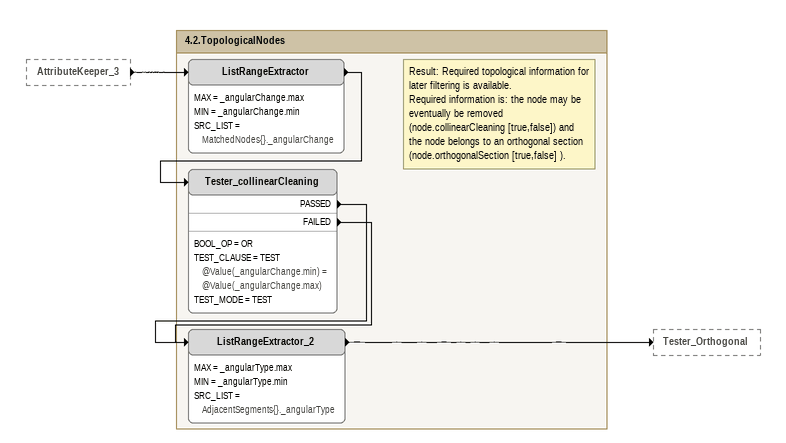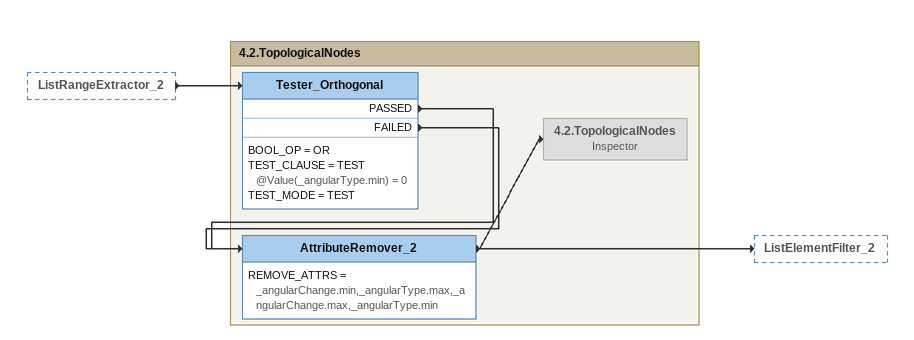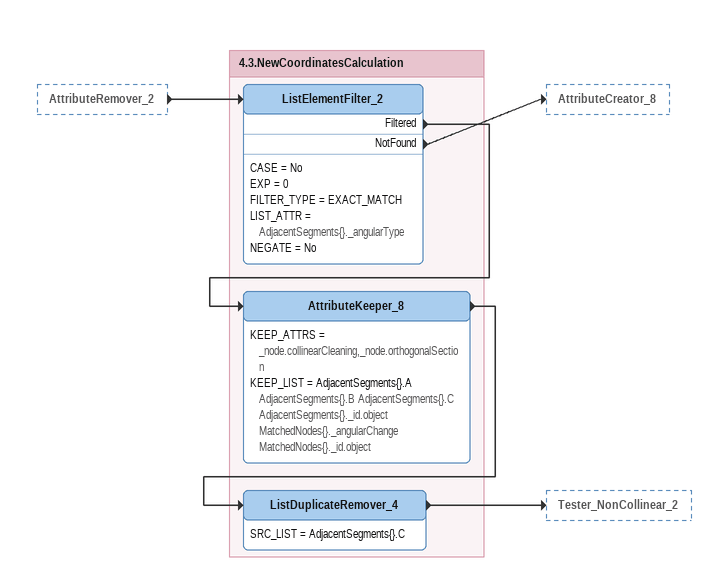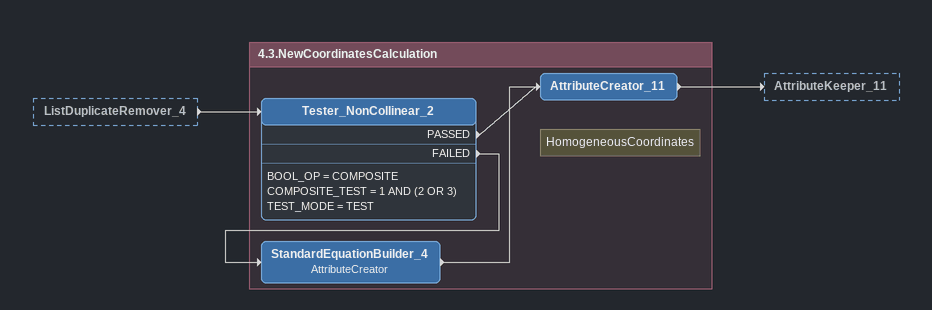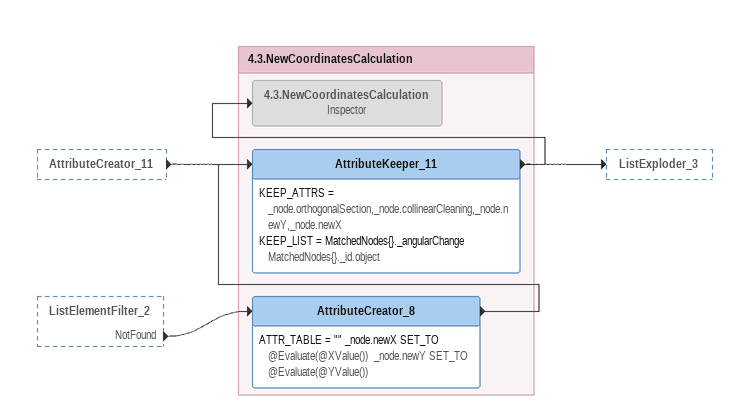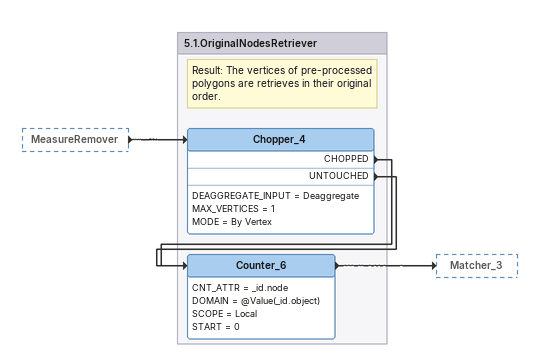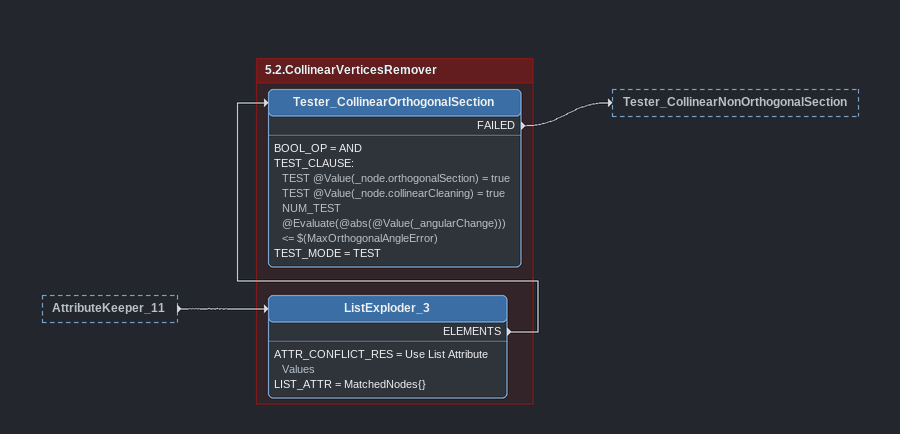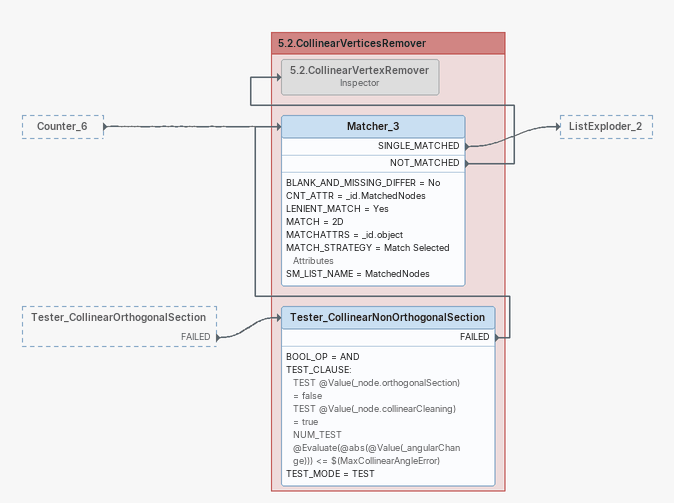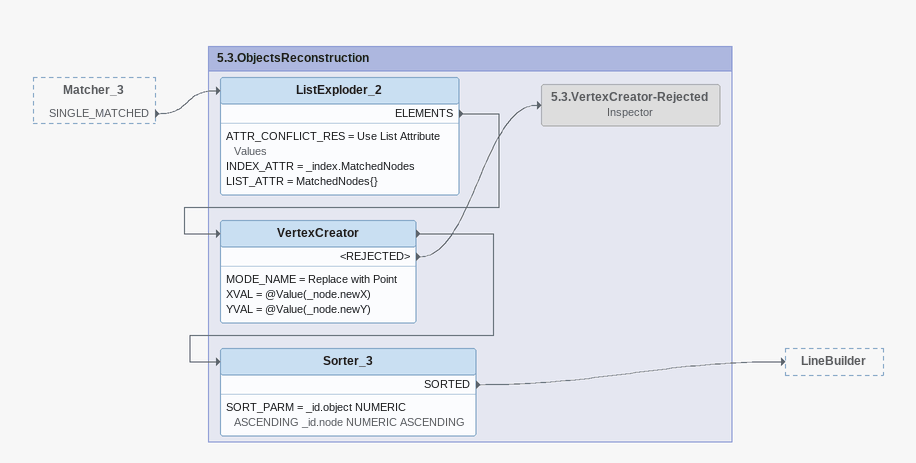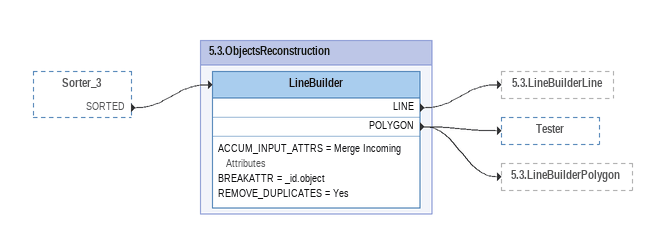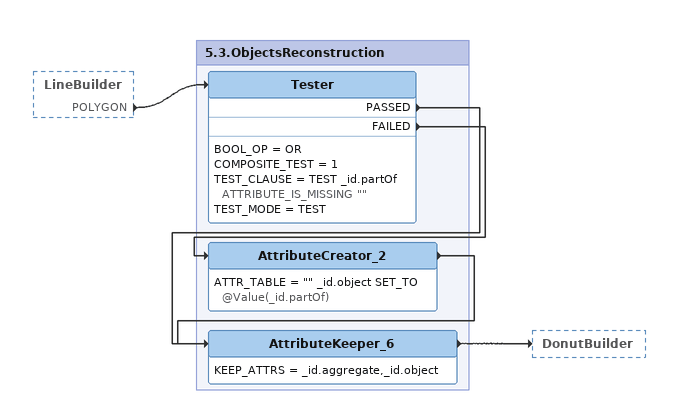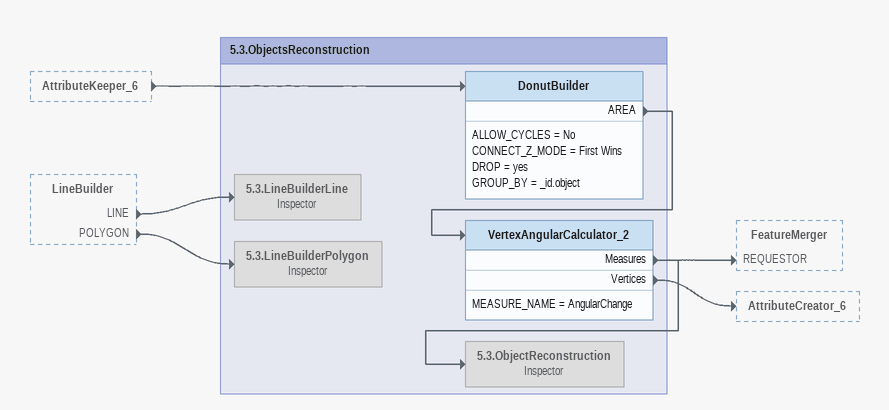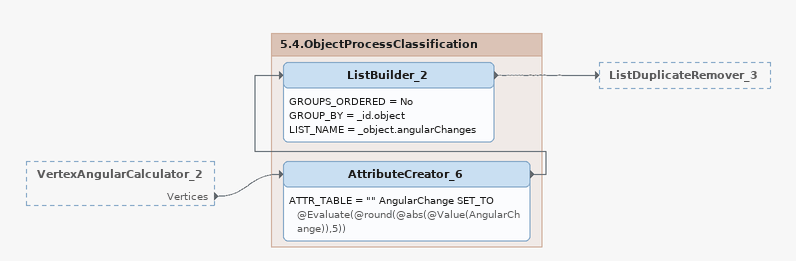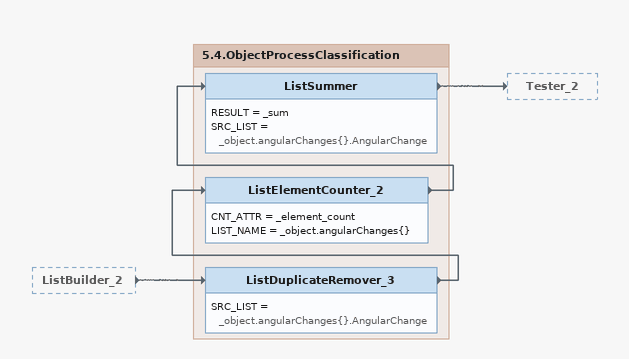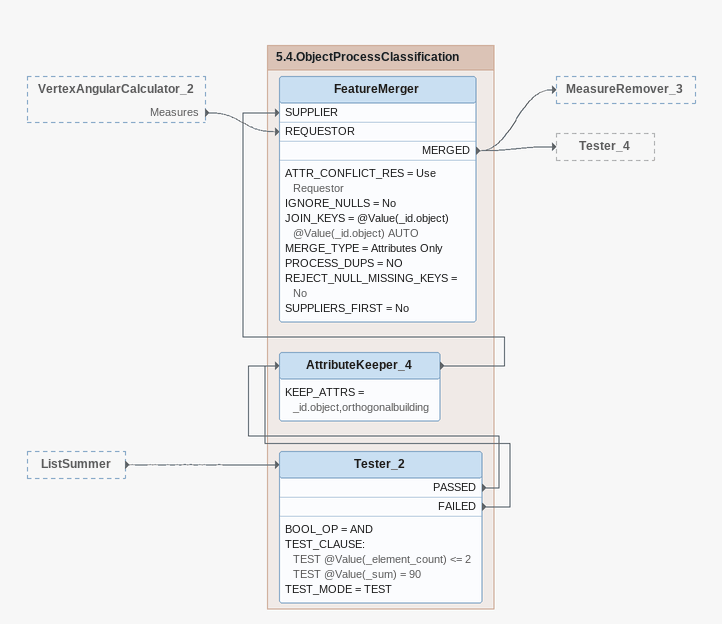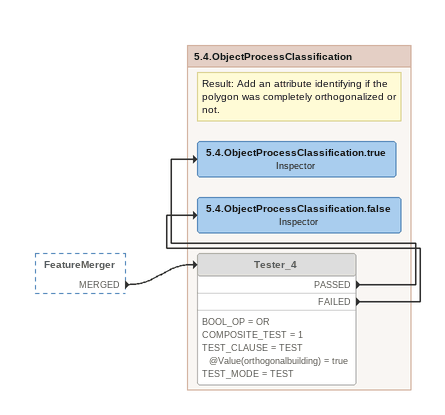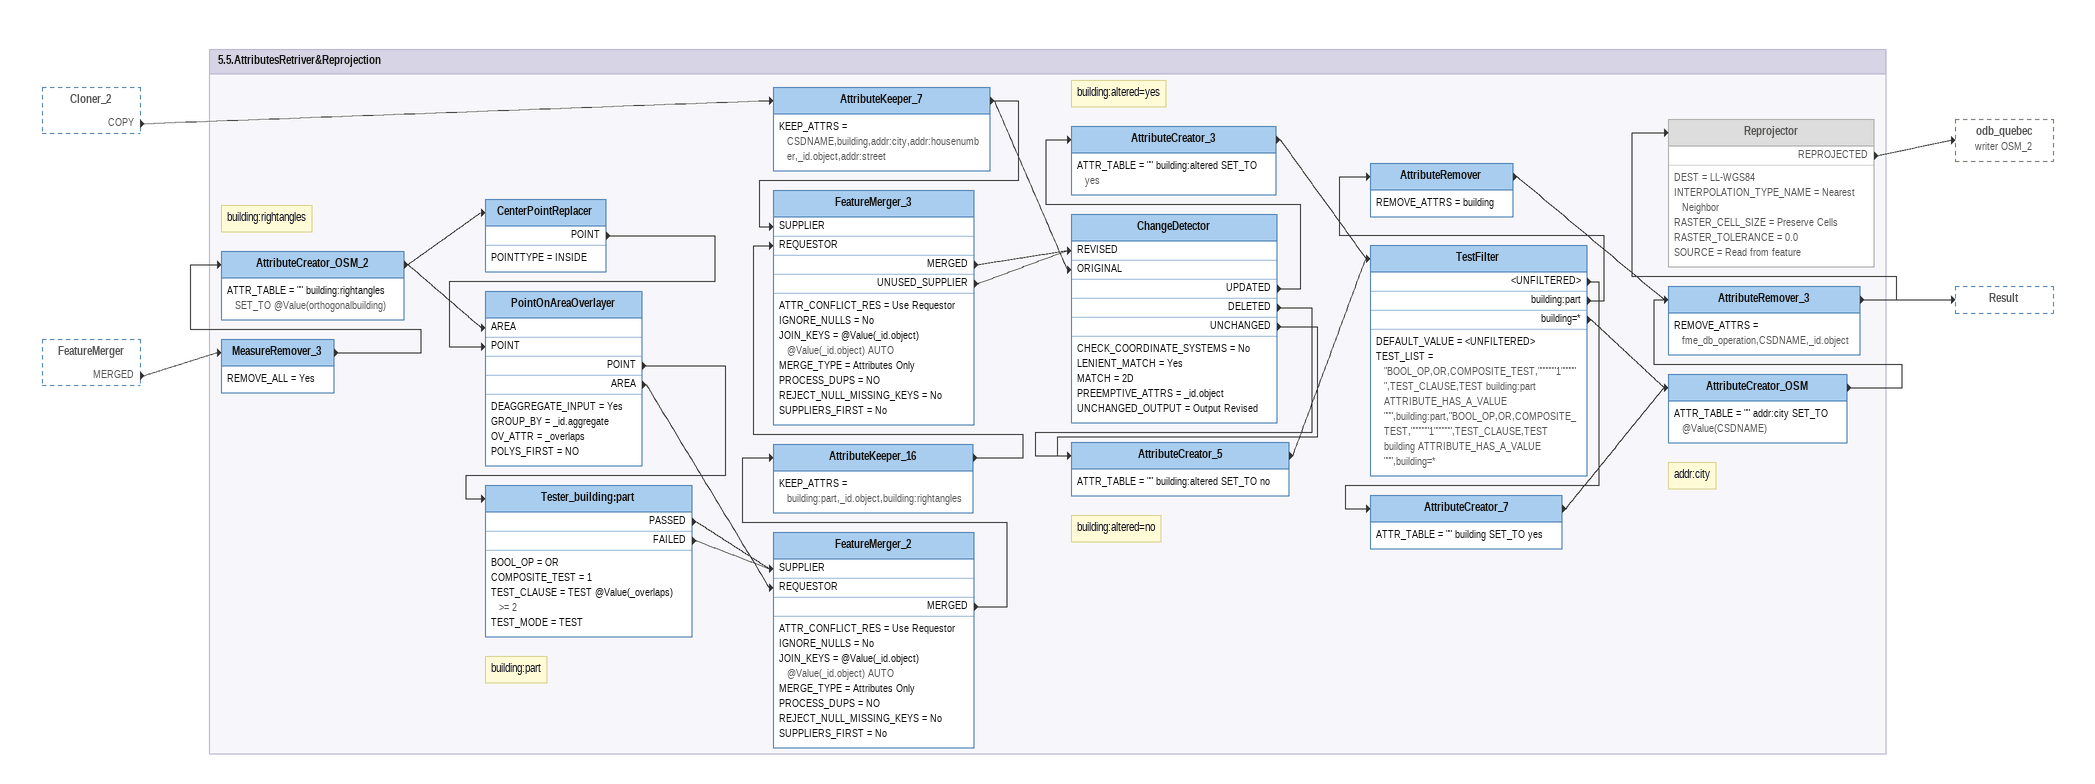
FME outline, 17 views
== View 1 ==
AttributeKeeper_3 [outside]
    -> ListRangeExtractor

Bookmark: 4.2.TopologicalNodes
Note: Result: Required topological information for later filtering is available. / Required information is: the node may be eventually be removed (node.collinearCleaning [true,false]) and the node belongs to an orthogonal section (node.orthogonalSection [true,false] ).
ListRangeExtractor
    MAX = _angularChange.max
    MIN = _angularChange.min
    SRC_LIST = MatchedNodes{}._angularChange
    -> Tester_collinearCleaning
Tester_collinearCleaning
    BOOL_OP = OR
    TEST_CLAUSE = TEST @Value(_angularChange.min) = @Value(_angularChange.max)
    TEST_MODE = TEST
    PASSED -> ListRangeExtractor_2
    FAILED -> ListRangeExtractor_2
ListRangeExtractor_2
    MAX = _angularType.max
    MIN = _angularType.min
    SRC_LIST = AdjacentSegments{}._angularType
    -> Tester_Orthogonal

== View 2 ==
ListRangeExtractor_2 [outside]
    -> Tester_Orthogonal

Bookmark: 4.2.TopologicalNodes
Tester_Orthogonal
    BOOL_OP = OR
    TEST_CLAUSE = TEST @Value(_angularType.min) = 0
    TEST_MODE = TEST
    PASSED -> AttributeRemover_2
    FAILED -> AttributeRemover_2
AttributeRemover_2
    REMOVE_ATTRS = _angularChange.min,_angularType.max,_angularChange.max,_angularType.min
    -> ListElementFilter_2
    -> 4.2.TopologicalNodes
4.2.TopologicalNodes: Inspector [off]

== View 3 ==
AttributeRemover_2 [outside]
    -> ListElementFilter_2

Bookmark: 4.3.NewCoordinatesCalculation
ListElementFilter_2
    CASE = No
    EXP = 0
    FILTER_TYPE = EXACT_MATCH
    LIST_ATTR = AdjacentSegments{}._angularType
    NEGATE = No
    Filtered -> AttributeKeeper_8
    NotFound -> AttributeCreator_8
AttributeKeeper_8
    KEEP_ATTRS = _node.collinearCleaning,_node.orthogonalSection
    KEEP_LIST = AdjacentSegments{}.A AdjacentSegments{}.B AdjacentSegments{}.C AdjacentSegments{}._id.object MatchedNodes{}._angularChange MatchedNodes{}._id.object
    -> ListDuplicateRemover_4
ListDuplicateRemover_4
    SRC_LIST = AdjacentSegments{}.C
    -> Tester_NonCollinear_2

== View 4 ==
ListDuplicateRemover_4 [outside]
    -> Tester_NonCollinear_2

Bookmark: 4.3.NewCoordinatesCalculation
Tester_NonCollinear_2
    BOOL_OP = COMPOSITE
    COMPOSITE_TEST = 1 AND (2 OR 3)
    TEST_MODE = TEST
    PASSED -> AttributeCreator_11
    FAILED -> StandardEquationBuilder_4
StandardEquationBuilder_4: AttributeCreator
    -> AttributeCreator_11
Note: HomogeneousCoordinates
AttributeCreator_11
    -> AttributeKeeper_11

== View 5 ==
AttributeCreator_11 [outside]
    -> AttributeKeeper_11
ListElementFilter_2 [outside]
    NotFound -> AttributeCreator_8

Bookmark: 4.3.NewCoordinatesCalculation
AttributeCreator_8
    ATTR_TABLE = "" _node.newX SET_TO @Evaluate(@XValue())  _node.newY SET_TO @Evaluate(@YValue())
    -> AttributeKeeper_11
AttributeKeeper_11
    KEEP_ATTRS = _node.orthogonalSection,_node.collinearCleaning,_node.newY,_node.newX
    KEEP_LIST = MatchedNodes{}._angularChange MatchedNodes{}._id.object
    -> ListExploder_3
    -> 4.3.NewCoordinatesCalculation
4.3.NewCoordinatesCalculation: Inspector [off]

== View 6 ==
MeasureRemover [outside]
    -> Chopper_4

Bookmark: 5.1.OriginalNodesRetriever
Note: Result: The vertices of pre-processed polygons are retrieves in their original order.
Chopper_4
    DEAGGREGATE_INPUT = Deaggregate
    MAX_VERTICES = 1
    MODE = By Vertex
    CHOPPED -> Counter_6
    UNTOUCHED -> Counter_6
Counter_6
    CNT_ATTR = _id.node
    DOMAIN = @Value(_id.object)
    SCOPE = Local
    START = 0
    -> Matcher_3

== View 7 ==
AttributeKeeper_11 [outside]
    -> ListExploder_3

Bookmark: 5.2.CollinearVerticesRemover
ListExploder_3
    ATTR_CONFLICT_RES = Use List Attribute Values
    LIST_ATTR = MatchedNodes{}
    ELEMENTS -> Tester_CollinearOrthogonalSection
Tester_CollinearOrthogonalSection
    BOOL_OP = AND
    TEST_CLAUSE:
      TEST @Value(_node.orthogonalSection) = true
      TEST @Value(_node.collinearCleaning) = true
      NUM_TEST @Evaluate(@abs(@Value(_angularChange))) <= $(MaxOrthogonalAngleError)
    TEST_MODE = TEST
    FAILED -> Tester_CollinearNonOrthogonalSection

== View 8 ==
Counter_6 [outside]
    -> Matcher_3
Tester_CollinearOrthogonalSection [outside]
    FAILED -> Tester_CollinearNonOrthogonalSection

Bookmark: 5.2.CollinearVerticesRemover
Tester_CollinearNonOrthogonalSection
    BOOL_OP = AND
    TEST_CLAUSE:
      TEST @Value(_node.orthogonalSection) = false
      TEST @Value(_node.collinearCleaning) = true
      NUM_TEST @Evaluate(@abs(@Value(_angularChange))) <= $(MaxCollinearAngleError)
    TEST_MODE = TEST
    FAILED -> Matcher_3
Matcher_3
    BLANK_AND_MISSING_DIFFER = No
    CNT_ATTR = _id.MatchedNodes
    LENIENT_MATCH = Yes
    MATCH = 2D
    MATCHATTRS = _id.object
    MATCH_STRATEGY = Match Selected Attributes
    SM_LIST_NAME = MatchedNodes
    SINGLE_MATCHED -> ListExploder_2
    NOT_MATCHED -> 5.2.CollinearVertexRemover
5.2.CollinearVertexRemover: Inspector [off]

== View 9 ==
Matcher_3 [outside]
    SINGLE_MATCHED -> ListExploder_2

Bookmark: 5.3.ObjectsReconstruction
ListExploder_2
    ATTR_CONFLICT_RES = Use List Attribute Values
    INDEX_ATTR = _index.MatchedNodes
    LIST_ATTR = MatchedNodes{}
    ELEMENTS -> VertexCreator
VertexCreator
    MODE_NAME = Replace with Point
    XVAL = @Value(_node.newX)
    YVAL = @Value(_node.newY)
    -> Sorter_3
    <REJECTED> -> 5.3.VertexCreator-Rejected
5.3.VertexCreator-Rejected: Inspector [off]
Sorter_3
    SORT_PARM = _id.object NUMERIC ASCENDING _id.node NUMERIC ASCENDING
    SORTED -> LineBuilder

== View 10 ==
Sorter_3 [outside]
    SORTED -> LineBuilder

Bookmark: 5.3.ObjectsReconstruction
LineBuilder
    ACCUM_INPUT_ATTRS = Merge Incoming Attributes
    BREAKATTR = _id.object
    REMOVE_DUPLICATES = Yes
    LINE -> 5.3.LineBuilderLine
    POLYGON -> Tester
    POLYGON -> 5.3.LineBuilderPolygon

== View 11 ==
LineBuilder [outside]
    POLYGON -> Tester

Bookmark: 5.3.ObjectsReconstruction
Tester
    BOOL_OP = OR
    COMPOSITE_TEST = 1
    TEST_CLAUSE = TEST _id.partOf ATTRIBUTE_IS_MISSING ""
    TEST_MODE = TEST
    PASSED -> AttributeKeeper_6
    FAILED -> AttributeCreator_2
AttributeCreator_2
    ATTR_TABLE = "" _id.object SET_TO @Value(_id.partOf)
    -> AttributeKeeper_6
AttributeKeeper_6
    KEEP_ATTRS = _id.aggregate,_id.object
    -> DonutBuilder

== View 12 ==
AttributeKeeper_6 [outside]
    -> DonutBuilder
LineBuilder [outside]
    LINE -> 5.3.LineBuilderLine
    POLYGON -> 5.3.LineBuilderPolygon

Bookmark: 5.3.ObjectsReconstruction
DonutBuilder
    ALLOW_CYCLES = No
    CONNECT_Z_MODE = First Wins
    DROP = yes
    GROUP_BY = _id.object
    AREA -> VertexAngularCalculator_2
VertexAngularCalculator_2
    MEASURE_NAME = AngularChange
    Measures -> FeatureMerger [REQUESTOR]
    Measures -> 5.3.ObjectReconstruction
    Vertices -> AttributeCreator_6
5.3.ObjectReconstruction: Inspector [off]
5.3.LineBuilderLine: Inspector [off]
5.3.LineBuilderPolygon: Inspector [off]

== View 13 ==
VertexAngularCalculator_2 [outside]
    Vertices -> AttributeCreator_6

Bookmark: 5.4.ObjectProcessClassification
AttributeCreator_6
    ATTR_TABLE = "" AngularChange SET_TO @Evaluate(@round(@abs(@Value(AngularChange)),5))
    -> ListBuilder_2
ListBuilder_2
    GROUPS_ORDERED = No
    GROUP_BY = _id.object
    LIST_NAME = _object.angularChanges
    -> ListDuplicateRemover_3

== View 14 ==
ListBuilder_2 [outside]
    -> ListDuplicateRemover_3

Bookmark: 5.4.ObjectProcessClassification
ListDuplicateRemover_3
    SRC_LIST = _object.angularChanges{}.AngularChange
    -> ListElementCounter_2
ListElementCounter_2
    CNT_ATTR = _element_count
    LIST_NAME = _object.angularChanges{}
    -> ListSummer
ListSummer
    RESULT = _sum
    SRC_LIST = _object.angularChanges{}.AngularChange
    -> Tester_2

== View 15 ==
VertexAngularCalculator_2 [outside]
    Measures -> FeatureMerger [REQUESTOR]
ListSummer [outside]
    -> Tester_2

Bookmark: 5.4.ObjectProcessClassification
Tester_2
    BOOL_OP = AND
    TEST_CLAUSE:
      TEST @Value(_element_count) <= 2
      TEST @Value(_sum) = 90
    TEST_MODE = TEST
    PASSED -> AttributeKeeper_4
    FAILED -> AttributeKeeper_4
AttributeKeeper_4
    KEEP_ATTRS = _id.object,orthogonalbuilding
    -> FeatureMerger [SUPPLIER]
FeatureMerger
    ATTR_CONFLICT_RES = Use Requestor
    IGNORE_NULLS = No
    JOIN_KEYS = @Value(_id.object) @Value(_id.object) AUTO
    MERGE_TYPE = Attributes Only
    PROCESS_DUPS = NO
    REJECT_NULL_MISSING_KEYS = No
    SUPPLIERS_FIRST = No
    MERGED -> MeasureRemover_3
    MERGED -> Tester_4

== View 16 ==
FeatureMerger [outside]
    MERGED -> Tester_4

Bookmark: 5.4.ObjectProcessClassification
Tester_4 [off]
    BOOL_OP = OR
    COMPOSITE_TEST = 1
    TEST_CLAUSE = TEST @Value(orthogonalbuilding) = true
    TEST_MODE = TEST
    PASSED -> 5.4.ObjectProcessClassification.true
    FAILED -> 5.4.ObjectProcessClassification.false
Note: Result: Add an attribute identifying if the polygon was completely orthogonalized or not.
5.4.ObjectProcessClassification.true: Inspector
5.4.ObjectProcessClassification.false: Inspector

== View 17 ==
Cloner_2 [outside]
    COPY -> AttributeKeeper_7
FeatureMerger [outside]
    MERGED -> MeasureRemover_3

Bookmark: 5.5.AttributesRetriver&Reprojection
AttributeKeeper_7
    KEEP_ATTRS = CSDNAME,building,addr:city,addr:housenumber,_id.object,addr:street
    -> ChangeDetector [ORIGINAL]
    -> FeatureMerger_3 [SUPPLIER]
MeasureRemover_3
    REMOVE_ALL = Yes
    -> AttributeCreator_OSM_2
Note: building:rightangles
AttributeCreator_OSM_2
    ATTR_TABLE = "" building:rightangles SET_TO @Value(orthogonalbuilding)
    -> CenterPointReplacer
    -> PointOnAreaOverlayer [AREA]
CenterPointReplacer
    POINTTYPE = INSIDE
    POINT -> PointOnAreaOverlayer [POINT]
PointOnAreaOverlayer
    DEAGGREGATE_INPUT = Yes
    GROUP_BY = _id.aggregate
    OV_ATTR = _overlaps
    POLYS_FIRST = NO
    POINT -> Tester_building:part
    AREA -> FeatureMerger_2 [REQUESTOR]
Note: building:part
Tester_building:part
    BOOL_OP = OR
    COMPOSITE_TEST = 1
    TEST_CLAUSE = TEST @Value(_overlaps) >= 2
    TEST_MODE = TEST
    PASSED -> FeatureMerger_2 [SUPPLIER]
    FAILED -> FeatureMerger_2 [SUPPLIER]
FeatureMerger_2
    ATTR_CONFLICT_RES = Use Requestor
    IGNORE_NULLS = No
    JOIN_KEYS = @Value(_id.object) @Value(_id.object) AUTO
    MERGE_TYPE = Attributes Only
    PROCESS_DUPS = NO
    REJECT_NULL_MISSING_KEYS = No
    SUPPLIERS_FIRST = No
    MERGED -> AttributeKeeper_16
AttributeKeeper_16
    KEEP_ATTRS = building:part,_id.object,building:rightangles
    -> FeatureMerger_3 [REQUESTOR]
FeatureMerger_3
    ATTR_CONFLICT_RES = Use Requestor
    IGNORE_NULLS = No
    JOIN_KEYS = @Value(_id.object) @Value(_id.object) AUTO
    MERGE_TYPE = Attributes Only
    PROCESS_DUPS = NO
    REJECT_NULL_MISSING_KEYS = No
    SUPPLIERS_FIRST = No
    MERGED -> ChangeDetector [REVISED]
    UNUSED_SUPPLIER -> ChangeDetector [REVISED]
ChangeDetector
    CHECK_COORDINATE_SYSTEMS = No
    LENIENT_MATCH = Yes
    MATCH = 2D
    PREEMPTIVE_ATTRS = _id.object
    UNCHANGED_OUTPUT = Output Revised
    UPDATED -> AttributeCreator_3
    DELETED -> AttributeCreator_5
    UNCHANGED -> AttributeCreator_5
Note: building:altered=yes
AttributeCreator_3
    ATTR_TABLE = "" building:altered SET_TO yes
    -> TestFilter
Note: building:altered=no
AttributeCreator_5
    ATTR_TABLE = "" building:altered SET_TO no
    -> TestFilter
TestFilter
    DEFAULT_VALUE = <UNFILTERED>
    TEST_LIST = "BOOL_OP,OR,COMPOSITE_TEST,""""""1"""""",TEST_CLAUSE,TEST building:part ATTRIBUTE_HAS_A_VALUE """,building:part,"BOOL_OP,OR,COMPOSITE_TEST,""""""1"""""",TEST_CLAUSE,TEST building ATTRIBUTE_HAS_A_VALUE """,building=*
    <UNFILTERED> -> AttributeCreator_7
    building:part -> AttributeRemover
    building=* -> AttributeCreator_OSM
AttributeRemover
    REMOVE_ATTRS = building
    -> AttributeRemover_3
AttributeCreator_7
    ATTR_TABLE = "" building SET_TO yes
    -> AttributeCreator_OSM
Note: addr:city
AttributeCreator_OSM
    ATTR_TABLE = "" addr:city SET_TO @Value(CSDNAME)
    -> AttributeRemover_3
AttributeRemover_3
    REMOVE_ATTRS = fme_db_operation,CSDNAME,_id.object
    -> Reprojector
    -> Result
Reprojector [off]
    DEST = LL-WGS84
    INTERPOLATION_TYPE_NAME = Nearest Neighbor
    RASTER_CELL_SIZE = Preserve Cells
    RASTER_TOLERANCE = 0.0
    SOURCE = Read from feature
    REPROJECTED -> odb_quebec (writer OSM_2)
